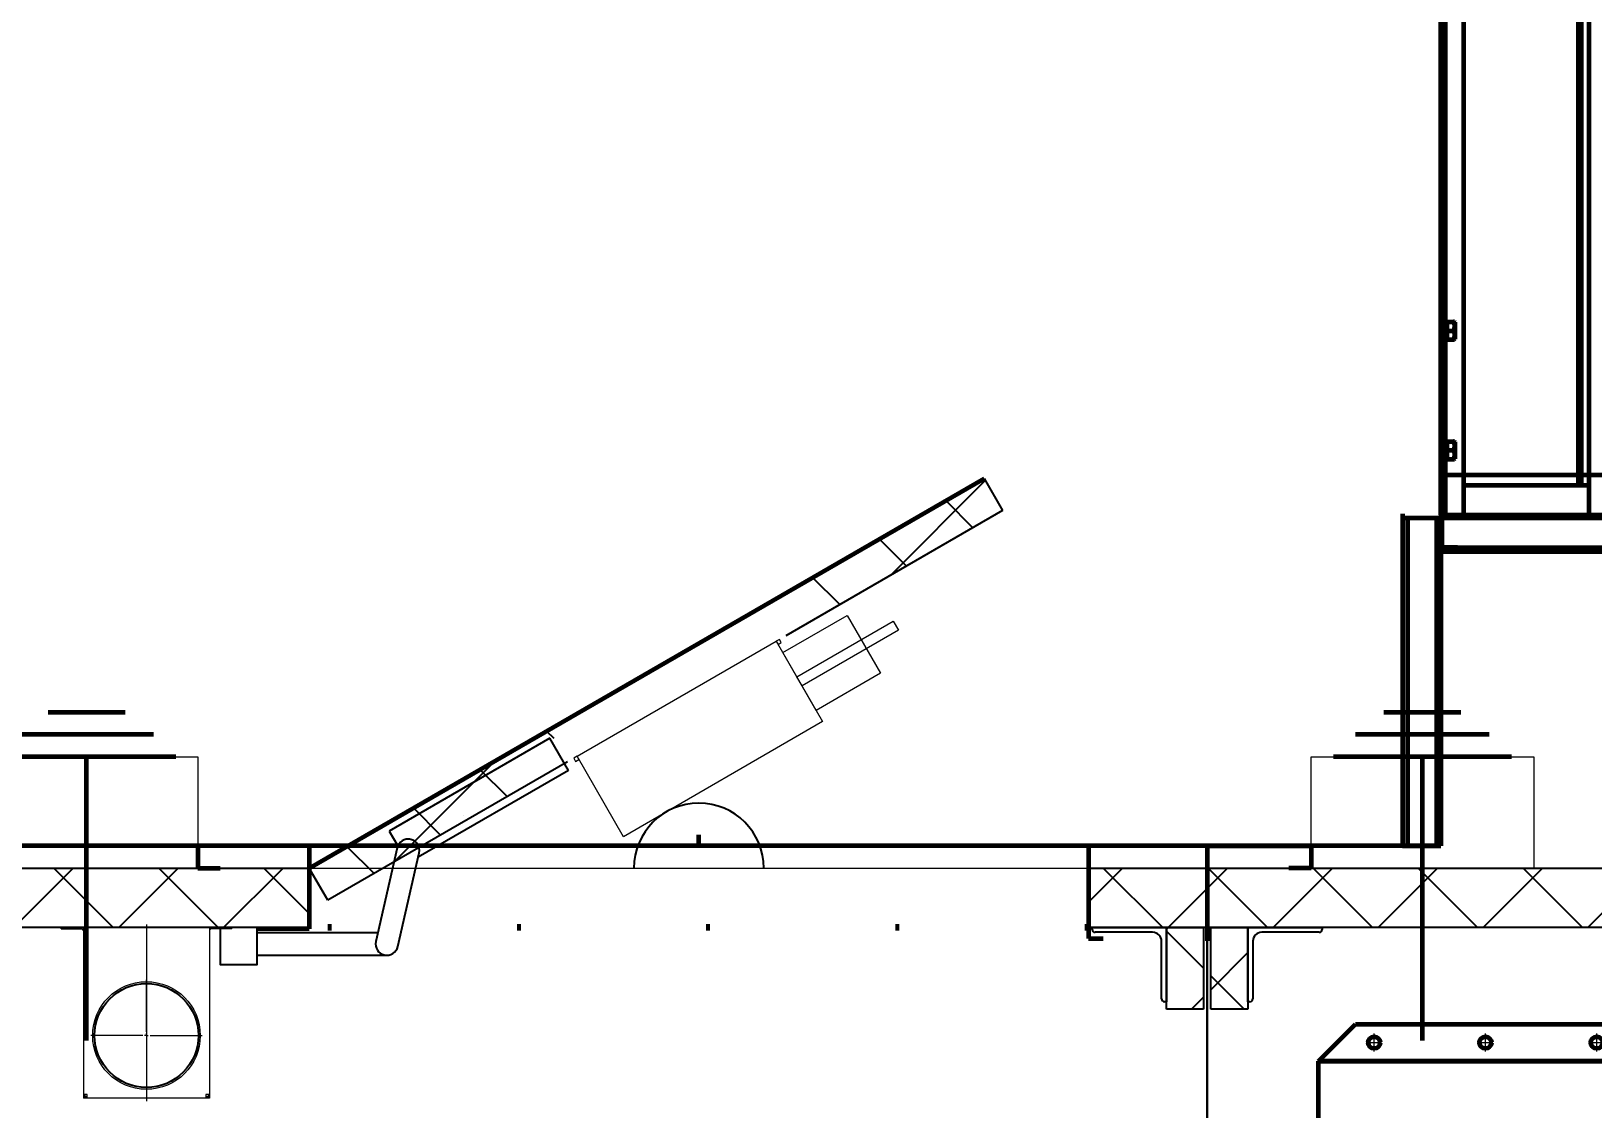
# Model space of a CAD drawing. Header units: millimetres. Extents: x 0 to 1680, y 0 to 594.
# Drawn here: x 137.73 to 179.81, y 522.69 to 551.72 of the extents above; entities that cross this region are included whole.
import ezdxf

# ---------------------------------------------------------------- set-up
doc = ezdxf.new("R2010")
doc.units = ezdxf.units.MM
for name, pattern in [('K5LT32789', [5, 0, -5]), ('K5LT32792', [0]), ('K5LT32797', [0]), ('K5LT32805', [20.32, 12.7, -2.54, 2.54, -2.54]), ('K5LT32806', [0]), ('K5LT_AUXILIARY', [0]), ('K5LT_AXLED', [13.35, 8.85, -1.5, 1.5, -1.5]), ('K5LT_BASIC', [0]), ('K5LT_REINFORCED', [0]), ('K5LT_THIN', [0]), ('K5LT_THIN_INCLUDED_TO_HATCHING', [0])]:
    doc.linetypes.add(name, pattern=pattern)
doc.layers.add('Системный слой', color=7, linetype='Continuous')
doc.styles.add('KDIMTEXTSTYLE', font='GOST_AU.SHX', dxfattribs={"width": 0.96, "oblique": 15, "height": 5})
doc.dimstyles.new('KDIMSTYLE (0.02)', dxfattribs={"dimtxt": 5, "dimasz": 1, "dimexe": 2, "dimexo": 0, "dimgap": 1, "dimtad": 1, "dimlfac": 50, "dimtxsty": 'KDIMTEXTSTYLE', "dimsah": 1, "dimcen": 0, "dimdle": 1, "dimadec": 0, "dimazin": 0, "dimtfac": 0.667, "dimtmove": 0, "dimatfit": 3, "dimfxl": 0, "dimtvp": 1, "dimtolj": 1, "dimtzin": 0, "dimarcsym": 0})
pattern_1 = [(45, (0, 0), (-1.4142136, 1.4142136), []), (135, (0, 0), (-1.4142136, -1.4142136), [])]

# ---------------------------------------------------------------- blocks, each defined once
blk = doc.blocks.new('U128')
at = {"layer": 'Системный слой'}
h = blk.add_hatch(dxfattribs=at)
h.set_pattern_fill('', angle=45, style=0, pattern_type=0)
h.set_pattern_definition(pattern_1)
h.paths.add_polyline_path([(145.218, 527.577), (145.218, 529.177), (101.618, 529.177), (101.618, 527.577)])
at = {"layer": 'Системный слой', "color": 150, "linetype": 'K5LT_BASIC', "lineweight": 25, "true_color": 0x0080ff}
for p, q in [((101.618, 529.177), (145.218, 529.177)), ((145.218, 529.177), (145.218, 527.577)), ((145.218, 527.577), (133.418, 527.577))]:
    blk.add_line(p, q, dxfattribs=at)
blk = doc.blocks.new('U130')
at = {"layer": 'Системный слой'}
h = blk.add_hatch(dxfattribs=at)
h.set_pattern_fill('', angle=45, style=0, pattern_type=0)
h.set_pattern_definition(pattern_1)
h.paths.add_polyline_path([(169.318, 525.377), (169.318, 527.577), (168.318, 527.577), (168.318, 525.377)])
at = {"layer": 'Системный слой', "color": 150, "linetype": 'K5LT_BASIC', "lineweight": 25, "true_color": 0x0080ff}
for p, q in [((168.318, 527.577), (169.318, 527.577)), ((168.318, 525.377), (168.318, 527.577)), ((169.318, 527.577), (169.318, 525.377)), ((169.318, 525.377), (168.318, 525.377))]:
    blk.add_line(p, q, dxfattribs=at)
blk = doc.blocks.new('U134')
at = {"layer": 'Системный слой', "color": 134, "linetype": 'K5LT_REINFORCED', "lineweight": 60, "true_color": 0x009696}
blk.add_line((145.218, 529.177), (163.404, 539.677), dxfattribs=at)
at = {"layer": 'Системный слой', "color": 7, "linetype": 'K5LT_THIN_INCLUDED_TO_HATCHING', "lineweight": 13}
blk.add_line((145.218, 529.177), (166.218, 529.177), dxfattribs=at)
at = {"layer": 'Системный слой', "color": 150, "linetype": 'K5LT_BASIC', "lineweight": 25, "true_color": 0x0080ff}
for p, q in [((145.218, 527.577), (145.218, 529.177)), ((166.218, 529.177), (166.218, 527.577))]:
    blk.add_line(p, q, dxfattribs=at)
at = {"layer": 'Системный слой', "color": 7, "linetype": 'K5LT32789', "lineweight": 100}
blk.add_line((166.218, 527.577), (145.218, 527.577), dxfattribs=at)
blk = doc.blocks.new('U135')
at = {"layer": 'Системный слой'}
h = blk.add_hatch(dxfattribs=at)
h.set_pattern_fill('', angle=45, style=0, pattern_type=0)
h.set_pattern_definition(pattern_1)
h.paths.add_polyline_path([(158.063, 535.439), (163.904, 538.811), (163.404, 539.677), (157.563, 536.305)])
h.paths.add_polyline_path([(151.674, 532.905), (145.218, 529.177), (145.718, 528.311), (152.174, 532.039)])
at = {"layer": 'Системный слой', "color": 150, "linetype": 'K5LT_BASIC', "lineweight": 25, "true_color": 0x0080ff}
for p, q in [((157.563, 536.305), (163.404, 539.677)), ((163.404, 539.677), (163.904, 538.811)), ((163.904, 538.811), (158.063, 535.439)), ((145.218, 529.177), (151.674, 532.905)), ((152.174, 532.039), (145.718, 528.311)), ((145.718, 528.311), (145.218, 529.177))]:
    blk.add_line(p, q, dxfattribs=at)
blk = doc.blocks.new('U137')
at = {"layer": 'Системный слой', "color": 232, "linetype": 'K5LT_AUXILIARY', "lineweight": 13, "true_color": 0xc52b79}
for p, q in [((157.89, 535.339), (157.804, 535.289)), ((157.94, 535.252), (157.89, 535.339)), ((157.804, 535.289), (157.854, 535.202)), ((157.854, 535.202), (157.94, 535.252))]:
    blk.add_line(p, q, dxfattribs=at)
blk = doc.blocks.new('U138')
at = {"layer": 'Системный слой', "color": 232, "linetype": 'K5LT_AUXILIARY', "lineweight": 13, "true_color": 0xc52b79}
for p, q in [((152.434, 532.189), (152.348, 532.139)), ((152.348, 532.139), (152.398, 532.052)), ((152.398, 532.052), (152.484, 532.102)), ((152.484, 532.102), (152.434, 532.189))]:
    blk.add_line(p, q, dxfattribs=at)
blk = doc.blocks.new('U140')
at = {"layer": 'Системный слой', "color": 7, "linetype": 'K5LT_THIN', "lineweight": 13}
for p, q in [((158.359, 534.328), (160.957, 535.828)), ((160.957, 535.828), (161.097, 535.585)), ((161.097, 535.585), (158.499, 534.085)), ((158.499, 534.085), (158.359, 534.328))]:
    blk.add_line(p, q, dxfattribs=at)
blk = doc.blocks.new('U141')
at = {"layer": 'Системный слой', "color": 7, "linetype": 'K5LT_THIN', "lineweight": 13}
for p, q in [((157.979, 534.986), (159.711, 535.986)), ((159.711, 535.986), (160.611, 534.427)), ((158.879, 533.427), (157.979, 534.986)), ((160.611, 534.427), (158.879, 533.427))]:
    blk.add_line(p, q, dxfattribs=at)
blk = doc.blocks.new('U142')
at = {"layer": 'Системный слой', "color": 7, "linetype": 'K5LT_THIN', "lineweight": 13}
for p, q in [((152.434, 532.189), (157.804, 535.289)), ((157.804, 535.289), (159.054, 533.124)), ((159.054, 533.124), (153.684, 530.024)), ((153.684, 530.024), (152.434, 532.189))]:
    blk.add_line(p, q, dxfattribs=at)
blk = doc.blocks.new('U139')
at = {"layer": 'Системный слой'}
for name in ['U141', 'U140', 'U142']:
    blk.add_blockref(name, (0, 0), dxfattribs=at)
blk = doc.blocks.new('U136')
at = {"layer": 'Системный слой'}
for name in ['U139', 'U137', 'U138']:
    blk.add_blockref(name, (0, 0), dxfattribs=at)
blk = doc.blocks.new('U143')
at = {"layer": 'Системный слой'}
h = blk.add_hatch(dxfattribs=at)
h.set_pattern_fill('', angle=45, style=0, pattern_type=0)
h.set_pattern_definition(pattern_1)
h.paths.add_polyline_path([(169.418, 527.577), (169.418, 529.177), (166.218, 529.177), (166.218, 527.577)])
at = {"layer": 'Системный слой', "color": 150, "linetype": 'K5LT_BASIC', "lineweight": 25, "true_color": 0x0080ff}
for p, q in [((166.218, 527.577), (166.218, 529.177)), ((166.218, 529.177), (169.418, 529.177)), ((169.418, 529.177), (169.418, 527.577)), ((168.318, 527.577), (166.218, 527.577)), ((169.318, 527.577), (168.318, 527.577)), ((169.418, 527.577), (169.318, 527.577))]:
    blk.add_line(p, q, dxfattribs=at)
blk = doc.blocks.new('U145')
at = {"layer": 'Системный слой', "color": 232, "linetype": 'K5LT_AUXILIARY', "lineweight": 13, "true_color": 0xc52b79}
for p, q in [((139.218, 532.177), (142.218, 532.177)), ((139.218, 529.177), (139.218, 532.177)), ((142.218, 532.177), (142.218, 529.177)), ((142.218, 529.177), (139.218, 529.177))]:
    blk.add_line(p, q, dxfattribs=at)
blk = doc.blocks.new('U146')
at = {"layer": 'Системный слой', "color": 232, "linetype": 'K5LT_AUXILIARY', "lineweight": 13, "true_color": 0xc52b79}
for p, q in [((136.218, 532.177), (139.218, 532.177)), ((136.218, 529.177), (136.218, 532.177)), ((139.218, 532.177), (139.218, 529.177)), ((139.218, 529.177), (136.218, 529.177))]:
    blk.add_line(p, q, dxfattribs=at)
blk = doc.blocks.new('U147')
at = {"layer": 'Системный слой', "color": 134, "linetype": 'K5LT_REINFORCED', "lineweight": 60, "true_color": 0x009696}
for p, q in [((138.178, 533.377), (140.258, 533.377)), ((141.018, 532.777), (137.418, 532.777)), ((141.618, 532.177), (136.818, 532.177)), ((139.218, 524.537), (139.218, 532.177))]:
    blk.add_line(p, q, dxfattribs=at)
blk = doc.blocks.new('U144')
at = {"layer": 'Системный слой'}
for name in ['U147', 'U146', 'U145']:
    blk.add_blockref(name, (0, 0), dxfattribs=at)
blk = doc.blocks.new('U156')
at = {"layer": 'Системный слой'}
h = blk.add_hatch(dxfattribs=at)
h.set_pattern_fill('', angle=45, style=0, pattern_type=0)
h.set_pattern_definition(pattern_1)
h.paths.add_polyline_path([(325.418, 527.577), (325.418, 529.177), (169.418, 529.177), (169.418, 527.577)])
at = {"layer": 'Системный слой', "color": 150, "linetype": 'K5LT_BASIC', "lineweight": 25, "true_color": 0x0080ff}
for p, q in [((169.418, 527.577), (169.418, 529.177)), ((169.418, 529.177), (325.418, 529.177)), ((169.518, 527.577), (169.418, 527.577)), ((170.518, 527.577), (169.518, 527.577)), ((324.318, 527.577), (170.518, 527.577))]:
    blk.add_line(p, q, dxfattribs=at)
blk = doc.blocks.new('U157')
at = {"layer": 'Системный слой'}
h = blk.add_hatch(dxfattribs=at)
h.set_pattern_fill('', angle=45, style=0, pattern_type=0)
h.set_pattern_definition(pattern_1)
h.paths.add_polyline_path([(170.518, 525.377), (170.518, 527.577), (169.518, 527.577), (169.518, 525.377)])
at = {"layer": 'Системный слой', "color": 150, "linetype": 'K5LT_BASIC', "lineweight": 25, "true_color": 0x0080ff}
for p, q in [((169.518, 527.577), (170.518, 527.577)), ((169.518, 525.377), (169.518, 527.577)), ((170.518, 527.577), (170.518, 525.377)), ((170.518, 525.377), (169.518, 525.377))]:
    blk.add_line(p, q, dxfattribs=at)
blk = doc.blocks.new('U190')
at = {"layer": 'Системный слой', "color": 150, "linetype": 'K5LT_BASIC', "lineweight": 25, "true_color": 0x0080ff}
for p, q in [((151.702, 532.675), (147.372, 530.175)), ((152.202, 531.809), (151.702, 532.675)), ((152.202, 531.809), (148.149, 529.469)), ((147.372, 530.175), (147.603, 529.774))]:
    blk.add_line(p, q, dxfattribs=at)
blk = doc.blocks.new('U189')
at = {"layer": 'Системный слой', "color": 150, "linetype": 'K5LT_BASIC', "lineweight": 25, "true_color": 0x0080ff}
for p, q in [((149.376, 530.597), (149.372, 530.597)), ((147.588, 529.726), (147.015, 527.197)), ((147.604, 527.063), (148.177, 529.593)), ((147.069, 527.434), (143.818, 527.434)), ((143.818, 526.834), (147.364, 526.834))]:
    blk.add_line(p, q, dxfattribs=at)
blk.add_lwpolyline([(142.818, 527.577), (142.818, 526.577), (143.818, 526.577), (143.818, 527.577)], close=True, dxfattribs=at)
for centre, start, end in [((147.881, 529.66), 77.2251, 167.2251), ((147.885, 529.659), 347.2251, 77.2251), ((147.307, 527.13), 167.2251, 257.2251), ((147.311, 527.13), 257.2251, 347.2251)]:
    blk.add_arc(centre, 0.3, start, end, dxfattribs=at)
at = {"layer": 'Системный слой'}
blk.add_blockref('U190', (0, 0), dxfattribs=at)
blk = doc.blocks.new('U300')
at = {"layer": 'Системный слой', "color": 5, "linetype": 'K5LT32792', "lineweight": 60, "true_color": 0x0000ff}
for p, q in [((172.418, 523.977), (187.418, 523.977)), ((172.418, 501.977), (172.418, 523.977)), ((187.418, 523.977), (187.418, 501.977)), ((187.418, 501.977), (172.418, 501.977))]:
    blk.add_line(p, q, dxfattribs=at)
blk = doc.blocks.new('U301')
at = {"layer": 'Системный слой', "color": 5, "linetype": 'K5LT32792', "lineweight": 60, "true_color": 0x0000ff}
for p, q in [((172.418, 523.977), (173.418, 524.977)), ((173.418, 524.977), (186.418, 524.977)), ((186.418, 524.977), (187.418, 523.977)), ((187.418, 523.977), (172.418, 523.977))]:
    blk.add_line(p, q, dxfattribs=at)
for centre in [(173.918, 524.477), (176.918, 524.477), (179.918, 524.477), (182.918, 524.477), (185.918, 524.477)]:
    blk.add_circle(centre, 0.16, dxfattribs=at)
blk = doc.blocks.new('U302')
at = {"layer": 'Системный слой', "color": 30, "linetype": 'K5LT_AXLED', "lineweight": 13, "true_color": 0xff8000}
for p, q in [((173.72, 524.477), (174.12, 524.477)), ((173.92, 524.237), (173.92, 524.717))]:
    blk.add_line(p, q, dxfattribs=at)
blk = doc.blocks.new('U303')
at = {"layer": 'Системный слой', "color": 30, "linetype": 'K5LT_AXLED', "lineweight": 13, "true_color": 0xff8000}
for p, q in [((176.718, 524.477), (177.118, 524.477)), ((176.918, 524.237), (176.918, 524.717))]:
    blk.add_line(p, q, dxfattribs=at)
blk = doc.blocks.new('U304')
at = {"layer": 'Системный слой', "color": 30, "linetype": 'K5LT_AXLED', "lineweight": 13, "true_color": 0xff8000}
for p, q in [((179.718, 524.477), (180.118, 524.477)), ((179.918, 524.237), (179.918, 524.717))]:
    blk.add_line(p, q, dxfattribs=at)
blk = doc.blocks.new('U305')
at = {"layer": 'Системный слой', "color": 30, "linetype": 'K5LT_AXLED', "lineweight": 13, "true_color": 0xff8000}
for p, q in [((182.718, 524.477), (183.118, 524.477)), ((182.918, 524.237), (182.918, 524.717))]:
    blk.add_line(p, q, dxfattribs=at)
blk = doc.blocks.new('U306')
at = {"layer": 'Системный слой', "color": 30, "linetype": 'K5LT_AXLED', "lineweight": 13, "true_color": 0xff8000}
for p, q in [((185.718, 524.477), (186.118, 524.477)), ((185.918, 524.237), (185.918, 524.717))]:
    blk.add_line(p, q, dxfattribs=at)
blk = doc.blocks.new('U299')
at = {"layer": 'Системный слой', "color": 5, "linetype": 'K5LT32792', "lineweight": 60, "true_color": 0x0000ff}
blk.add_line((172.418, 502.977), (187.418, 502.977), dxfattribs=at)
at = {"layer": 'Системный слой'}
for name in ['U301', 'U302', 'U303', 'U304', 'U305', 'U306', 'U300']:
    blk.add_blockref(name, (0, 0), dxfattribs=at)
blk = doc.blocks.new('U288')
at = {"layer": 'Системный слой'}
blk.add_blockref('U299', (0, 0), dxfattribs=at)
blk = doc.blocks.new('U287')
at = {"layer": 'Системный слой'}
blk.add_blockref('U288', (0, 0), dxfattribs=at)
blk = doc.blocks.new('U999')
at = {"layer": 'Системный слой', "color": 7, "linetype": 'K5LT32806', "lineweight": 18}
for p, q in [((140.831, 524.767), (140.831, 526.167)), ((140.731, 524.667), (139.331, 524.667)), ((140.831, 524.667), (140.781, 524.667)), ((140.831, 524.667), (140.831, 524.717)), ((140.831, 524.667), (140.881, 524.667)), ((140.831, 524.667), (140.831, 524.617)), ((140.831, 524.567), (140.831, 523.167)), ((140.931, 524.667), (142.331, 524.667))]:
    blk.add_line(p, q, dxfattribs=at)
blk = doc.blocks.new('U998')
at = {"layer": 'Системный слой', "color": 7, "linetype": 'K5LT32797', "lineweight": 15}
for p, q in [((138.531, 527.537), (138.531, 527.577)), ((138.531, 527.577), (139.091, 527.577)), ((138.531, 527.537), (139.091, 527.537)), ((139.131, 527.577), (139.211, 527.577)), ((139.131, 527.577), (139.131, 523.077)), ((142.451, 527.577), (139.211, 527.577)), ((142.451, 527.577), (142.531, 527.577)), ((142.531, 527.577), (142.531, 523.077)), ((143.131, 527.577), (142.571, 527.577)), ((143.131, 527.537), (142.571, 527.537)), ((143.131, 527.537), (143.131, 527.577)), ((139.211, 523.077), (139.131, 523.077)), ((139.131, 523.077), (139.131, 523.019)), ((139.171, 523.019), (139.131, 523.019)), ((139.131, 523.017), (139.131, 522.977)), ((139.231, 523.017), (139.131, 523.017)), ((139.231, 522.977), (139.131, 522.977)), ((139.171, 523.077), (139.171, 523.019)), ((139.231, 523.077), (139.211, 523.077)), ((139.231, 523.057), (139.231, 523.077)), ((139.231, 522.977), (139.231, 523.057)), ((142.431, 522.977), (139.231, 522.977)), ((142.431, 523.077), (142.431, 523.057)), ((142.451, 523.077), (142.431, 523.077)), ((142.431, 523.057), (142.431, 522.977)), ((142.531, 523.017), (142.431, 523.017)), ((142.531, 522.977), (142.431, 522.977)), ((142.531, 523.077), (142.451, 523.077)), ((142.491, 523.077), (142.491, 523.019)), ((142.491, 523.019), (142.531, 523.019)), ((142.531, 523.077), (142.531, 523.019)), ((142.531, 523.017), (142.531, 522.977))]:
    blk.add_line(p, q, dxfattribs=at)
at = {"layer": 'Системный слой', "color": 7, "linetype": 'K5LT32805', "lineweight": 0}
blk.add_line((140.831, 527.657), (140.831, 522.897), dxfattribs=at)
at = {"layer": 'Системный слой', "color": 7, "linetype": 'K5LT32797', "lineweight": 15}
blk.add_circle((140.831, 524.667), 1.45, dxfattribs=at)
for centre, radius, start, end in [((139.091, 527.497), 0.08, 60, 90), ((139.091, 527.497), 0.04, 0, 90), ((142.571, 527.497), 0.08, 90, 120), ((142.571, 527.497), 0.04, 90, 180)]:
    blk.add_arc(centre, radius, start, end, dxfattribs=at)
at = {"layer": 'Системный слой'}
blk.add_blockref('U999', (0, 0), dxfattribs=at)
blk = doc.blocks.new('U997')
at = {"layer": 'Системный слой', "color": 150, "linetype": 'K5LT_BASIC', "lineweight": 25, "true_color": 0x0080ff}
blk.add_circle((140.831, 524.667), 1.4, dxfattribs=at)
at = {"layer": 'Системный слой'}
blk.add_blockref('U998', (0, 0), dxfattribs=at)
blk = doc.blocks.new('U1022')
at = {"layer": 'Системный слой', "color": 232, "linetype": 'K5LT_AUXILIARY', "lineweight": 13, "true_color": 0xc52b79}
for p, q in [((175.218, 532.177), (178.218, 532.177)), ((175.218, 529.177), (175.218, 532.177)), ((178.218, 532.177), (178.218, 529.177)), ((178.218, 529.177), (175.218, 529.177))]:
    blk.add_line(p, q, dxfattribs=at)
blk = doc.blocks.new('U1023')
at = {"layer": 'Системный слой', "color": 232, "linetype": 'K5LT_AUXILIARY', "lineweight": 13, "true_color": 0xc52b79}
for p, q in [((172.218, 532.177), (175.218, 532.177)), ((172.218, 529.177), (172.218, 532.177)), ((175.218, 532.177), (175.218, 529.177)), ((175.218, 529.177), (172.218, 529.177))]:
    blk.add_line(p, q, dxfattribs=at)
blk = doc.blocks.new('U1024')
at = {"layer": 'Системный слой', "color": 134, "linetype": 'K5LT_REINFORCED', "lineweight": 60, "true_color": 0x009696}
for p, q in [((174.178, 533.377), (176.258, 533.377)), ((177.018, 532.777), (173.418, 532.777)), ((177.618, 532.177), (172.818, 532.177)), ((175.218, 524.537), (175.218, 532.177))]:
    blk.add_line(p, q, dxfattribs=at)
blk = doc.blocks.new('U1021')
at = {"layer": 'Системный слой'}
for name in ['U1024', 'U1023', 'U1022']:
    blk.add_blockref(name, (0, 0), dxfattribs=at)
blk = doc.blocks.new('U1131')
at = {"layer": 'Системный слой', "color": 150, "linetype": 'K5LT_BASIC', "lineweight": 25, "true_color": 0x0080ff}
for p, q in [((166.318, 527.527), (166.318, 527.577)), ((166.318, 527.577), (168.318, 527.577)), ((167.948, 527.447), (166.398, 527.447)), ((168.318, 527.577), (168.318, 525.577)), ((168.188, 525.657), (168.188, 527.207)), ((168.318, 525.577), (168.268, 525.577))]:
    blk.add_line(p, q, dxfattribs=at)
for centre, radius, start, end in [((166.398, 527.527), 0.08, 180, 270), ((167.948, 527.207), 0.24, 0, 90), ((168.268, 525.657), 0.08, 180, 270)]:
    blk.add_arc(centre, radius, start, end, dxfattribs=at)
blk = doc.blocks.new('U1134')
at = {"layer": 'Системный слой', "color": 134, "linetype": 'K5LT_REINFORCED', "lineweight": 60, "true_color": 0x009696}
for p, q in [((169.418, 529.777), (166.218, 529.777)), ((166.218, 529.777), (166.218, 527.277)), ((169.418, 529.777), (169.418, 527.217)), ((166.218, 527.277), (166.618, 527.277))]:
    blk.add_line(p, q, dxfattribs=at)
blk = doc.blocks.new('U1133')
at = {"layer": 'Системный слой', "color": 232, "linetype": 'K5LT_AUXILIARY', "lineweight": 13, "true_color": 0xc52b79}
blk.add_line((166.218, 529.177), (169.418, 529.177), dxfattribs=at)
at = {"layer": 'Системный слой'}
blk.add_blockref('U1134', (0, 0), dxfattribs=at)
blk = doc.blocks.new('U1132')
at = {"layer": 'Системный слой'}
blk.add_blockref('U1133', (0, 0), dxfattribs=at)
blk = doc.blocks.new('U1138')
at = {"layer": 'Системный слой', "color": 134, "linetype": 'K5LT_REINFORCED', "lineweight": 60, "true_color": 0x009696}
for p, q in [((145.218, 529.777), (142.218, 529.777)), ((142.218, 529.777), (142.218, 529.177)), ((145.218, 529.777), (145.218, 527.537)), ((142.218, 529.177), (142.818, 529.177)), ((145.218, 527.537), (143.818, 527.537))]:
    blk.add_line(p, q, dxfattribs=at)
blk = doc.blocks.new('U1122')
at = {"layer": 'Системный слой'}
for name in ['U1138', 'U1132', 'U1131']:
    blk.add_blockref(name, (0, 0), dxfattribs=at)
blk = doc.blocks.new('U1252')
at = {"layer": 'Системный слой', "color": 5, "linetype": 'K5LT32792', "lineweight": 60, "true_color": 0x0000ff}
for p, q in [((175.732, 559.749), (175.718, 559.749)), ((206.462, 559.777), (175.732, 559.777)), ((175.732, 559.737), (175.732, 559.777)), ((175.732, 559.657), (175.732, 559.737)), ((206.462, 559.737), (175.732, 559.737)), ((176.354, 559.737), (176.354, 559.657)), ((177.203, 559.737), (177.203, 559.657)), ((193.454, 559.657), (193.454, 559.737)), ((194.076, 559.737), (194.076, 559.657)), ((194.925, 559.737), (194.925, 559.657)), ((202.293, 559.657), (202.293, 559.737)), ((206.455, 559.737), (206.455, 559.657)), ((206.462, 559.777), (206.469, 559.777)), ((206.462, 559.737), (206.462, 559.777)), ((206.462, 559.737), (207.304, 559.737)), ((206.469, 559.777), (206.469, 559.737)), ((211.238, 559.777), (206.638, 559.777)), ((206.638, 559.777), (206.638, 559.737)), ((207.304, 559.737), (207.304, 559.657)), ((211.238, 557.257), (211.238, 559.777)), ((175.718, 559.377), (175.718, 559.089)), ((175.732, 559.377), (175.718, 559.377)), ((175.732, 559.577), (175.732, 559.657)), ((175.752, 559.657), (175.732, 559.657)), ((175.792, 559.657), (175.732, 559.657)), ((175.732, 559.577), (175.732, 558.937)), ((175.752, 559.657), (207.995, 559.657)), ((175.752, 559.657), (175.752, 559.597)), ((175.752, 559.597), (175.752, 558.917)), ((175.752, 559.577), (175.752, 558.937)), ((175.792, 559.657), (176.172, 559.657)), ((176.354, 559.657), (176.172, 559.657)), ((176.227, 559.657), (193.51, 559.657)), ((177.203, 559.657), (176.354, 559.657)), ((192.565, 559.717), (177.218, 559.717)), ((177.228, 559.698), (177.253, 559.657)), ((192.619, 559.657), (193.454, 559.657)), ((193.57, 559.657), (193.454, 559.657)), ((193.57, 559.657), (193.95, 559.657)), ((194.076, 559.657), (193.95, 559.657)), ((194.014, 559.657), (205.955, 559.657)), ((194.925, 559.657), (194.076, 559.657)), ((201.403, 559.717), (194.94, 559.717)), ((194.949, 559.698), (194.975, 559.657)), ((201.458, 559.657), (202.293, 559.657)), ((206.015, 559.657), (202.293, 559.657)), ((206.015, 559.657), (206.395, 559.657)), ((206.455, 559.657), (206.395, 559.657)), ((207.304, 559.657), (206.455, 559.657)), ((210.938, 559.717), (207.319, 559.717)), ((207.328, 559.698), (207.353, 559.657)), ((207.679, 559.657), (207.995, 559.657)), ((208.449, 559.657), (207.995, 559.657)), ((208.045, 558.917), (208.045, 559.597)), ((208.045, 559.597), (208.045, 558.917)), ((208.068, 559.657), (208.05, 559.657)), ((208.068, 559.657), (208.449, 559.657)), ((208.509, 559.597), (208.509, 558.917)), ((208.509, 558.917), (208.509, 559.597)), ((210.938, 558.937), (210.938, 559.717)), ((175.732, 559.137), (175.718, 559.137)), ((175.718, 559.089), (175.718, 559.009)), ((175.718, 559.009), (175.718, 538.853)), ((175.718, 559.009), (175.732, 559.009)), ((175.732, 558.857), (175.732, 558.937)), ((175.752, 558.917), (175.752, 558.857)), ((175.718, 558.777), (175.838, 558.777)), ((175.718, 538.697), (175.718, 558.777)), ((175.752, 558.857), (175.732, 558.857)), ((175.745, 558.857), (175.752, 558.857)), ((175.752, 558.857), (207.995, 558.857)), ((175.838, 538.697), (175.838, 558.777)), ((189.701, 558.777), (175.838, 558.777)), ((176.339, 557.977), (176.339, 558.777)), ((179.717, 538.697), (179.717, 558.777)), ((180.517, 538.697), (180.517, 558.777)), ((184.709, 538.697), (184.709, 558.777)), ((185.509, 538.697), (185.509, 558.777)), ((189.701, 558.777), (189.414, 558.777)), ((189.701, 558.777), (189.701, 557.977)), ((189.701, 538.697), (189.701, 558.777)), ((190.501, 558.777), (189.701, 558.777)), ((190.501, 538.697), (190.501, 558.777)), ((194.406, 558.777), (190.501, 558.777)), ((194.694, 538.697), (194.694, 558.777)), ((195.494, 558.777), (194.694, 558.777)), ((194.694, 558.777), (194.694, 557.977)), ((195.494, 538.697), (195.494, 558.777)), ((199.398, 558.777), (195.494, 558.777)), ((199.686, 538.697), (199.686, 558.777)), ((200.486, 558.777), (199.686, 558.777)), ((199.686, 558.777), (199.686, 557.977)), ((200.486, 538.697), (200.486, 558.777)), ((209.67, 558.777), (200.486, 558.777)), ((204.678, 538.697), (204.678, 558.777)), ((205.478, 558.777), (204.678, 558.777)), ((204.678, 558.777), (204.678, 557.977)), ((205.478, 538.697), (205.478, 558.777)), ((207.995, 558.857), (207.679, 558.857)), ((208.449, 558.857), (207.995, 558.857)), ((208.068, 558.857), (208.05, 558.857)), ((208.449, 558.857), (208.068, 558.857)), ((209.018, 558.777), (209.67, 558.777)), ((210.712, 558.777), (209.018, 558.777)), ((209.67, 558.777), (209.67, 557.977)), ((209.67, 538.697), (209.67, 558.777)), ((210.47, 558.777), (209.67, 558.777)), ((209.67, 558.777), (209.67, 557.977)), ((210.47, 538.697), (210.47, 558.777)), ((176.339, 539.497), (176.339, 557.977)), ((179.717, 557.977), (176.339, 557.977)), ((179.429, 539.497), (179.429, 557.977)), ((179.509, 539.497), (179.509, 557.977)), ((184.709, 557.977), (180.517, 557.977)), ((184.421, 539.497), (184.421, 557.977)), ((184.501, 539.497), (184.501, 557.977)), ((189.701, 557.977), (185.509, 557.977)), ((189.414, 539.497), (189.414, 557.977)), ((189.494, 539.497), (189.494, 557.977)), ((194.694, 557.977), (190.501, 557.977)), ((194.406, 539.497), (194.406, 557.977)), ((194.486, 539.497), (194.486, 557.977)), ((199.686, 557.977), (195.494, 557.977)), ((199.398, 539.497), (199.398, 557.977)), ((199.478, 539.497), (199.478, 557.977)), ((204.678, 557.977), (200.486, 557.977)), ((204.39, 539.497), (204.39, 557.977)), ((204.47, 539.497), (204.47, 557.977)), ((209.67, 557.977), (205.478, 557.977)), ((209.382, 539.497), (209.382, 557.977)), ((209.462, 539.497), (209.462, 557.977)), ((175.838, 557.313), (175.888, 557.313)), ((175.888, 556.753), (175.888, 557.313)), ((175.888, 557.273), (176.06, 557.273)), ((176.081, 557.273), (176.06, 557.273)), ((176.081, 557.273), (176.088, 557.261)), ((176.088, 557.261), (176.088, 557.033)), ((211.158, 557.177), (211.238, 557.257)), ((175.888, 557.033), (176.06, 557.033)), ((175.888, 556.793), (176.06, 556.793)), ((176.06, 556.793), (176.081, 556.793)), ((176.081, 556.793), (176.088, 556.805)), ((176.088, 557.033), (176.088, 556.805)), ((210.47, 557.177), (211.158, 557.177)), ((175.838, 556.753), (175.888, 556.753)), ((175.838, 553.687), (175.888, 553.687)), ((175.888, 553.127), (175.888, 553.687)), ((175.888, 553.647), (176.06, 553.647)), ((176.081, 553.647), (176.06, 553.647)), ((176.081, 553.647), (176.088, 553.635)), ((176.088, 553.635), (176.088, 553.407)), ((175.838, 553.127), (175.888, 553.127)), ((175.888, 553.407), (176.06, 553.407)), ((175.888, 553.167), (176.06, 553.167)), ((176.06, 553.167), (176.081, 553.167)), ((176.081, 553.167), (176.088, 553.179)), ((176.088, 553.407), (176.088, 553.179)), ((175.838, 543.936), (175.888, 543.936)), ((175.888, 543.376), (175.888, 543.936)), ((175.888, 543.896), (176.06, 543.896)), ((176.081, 543.896), (176.06, 543.896)), ((176.081, 543.896), (176.088, 543.884)), ((176.088, 543.884), (176.088, 543.656)), ((175.838, 543.376), (175.888, 543.376)), ((175.888, 543.656), (176.06, 543.656)), ((175.888, 543.416), (176.06, 543.416)), ((176.06, 543.416), (176.081, 543.416)), ((176.081, 543.416), (176.088, 543.428)), ((176.088, 543.656), (176.088, 543.428)), ((175.838, 540.713), (175.888, 540.713)), ((175.888, 540.153), (175.888, 540.713)), ((175.888, 540.673), (176.06, 540.673)), ((175.888, 540.433), (176.06, 540.433)), ((176.081, 540.673), (176.06, 540.673)), ((176.081, 540.673), (176.088, 540.661)), ((176.088, 540.661), (176.088, 540.433)), ((176.088, 540.433), (176.088, 540.205)), ((175.838, 540.153), (175.888, 540.153)), ((175.888, 540.193), (176.06, 540.193)), ((176.06, 540.193), (176.081, 540.193)), ((176.081, 540.193), (176.088, 540.205)), ((210.47, 540.297), (211.158, 540.297)), ((211.158, 540.297), (211.238, 540.217)), ((211.238, 540.217), (211.238, 537.697)), ((176.339, 539.497), (179.717, 539.497)), ((176.339, 538.697), (176.339, 539.497)), ((180.517, 539.497), (184.709, 539.497)), ((185.509, 539.497), (189.701, 539.497)), ((189.701, 539.497), (189.701, 538.697)), ((190.501, 539.497), (194.694, 539.497)), ((194.694, 539.497), (194.694, 538.697)), ((195.494, 539.497), (199.686, 539.497)), ((199.686, 539.497), (199.686, 538.697)), ((200.486, 539.497), (204.678, 539.497)), ((204.678, 539.497), (204.678, 538.697)), ((205.478, 539.497), (209.67, 539.497)), ((209.67, 539.497), (209.67, 538.697)), ((209.67, 539.497), (209.67, 538.697)), ((175.718, 538.857), (175.718, 538.617)), ((175.718, 538.697), (175.838, 538.697)), ((175.838, 538.697), (189.701, 538.697)), ((176.339, 538.697), (189.701, 538.697)), ((190.501, 538.697), (189.701, 538.697)), ((190.501, 538.697), (194.694, 538.697)), ((190.501, 538.697), (194.694, 538.697)), ((195.494, 538.697), (194.694, 538.697)), ((195.494, 538.697), (199.398, 538.697)), ((195.494, 538.697), (199.686, 538.697)), ((200.486, 538.697), (199.686, 538.697)), ((200.486, 538.697), (209.67, 538.697)), ((200.486, 538.697), (209.67, 538.697)), ((205.478, 538.697), (204.678, 538.697)), ((209.018, 538.697), (209.67, 538.697)), ((209.018, 538.697), (210.712, 538.697)), ((210.47, 538.697), (209.67, 538.697)), ((175.722, 538.617), (175.742, 538.617)), ((175.722, 538.537), (175.722, 538.617)), ((175.722, 538.537), (175.722, 537.897)), ((175.722, 537.897), (175.722, 538.537)), ((175.742, 538.617), (207.985, 538.617)), ((175.742, 538.617), (175.742, 538.557)), ((175.742, 538.557), (175.742, 537.877)), ((175.742, 537.897), (175.742, 538.537)), ((176.227, 538.617), (193.51, 538.617)), ((176.227, 538.617), (177.245, 538.617)), ((192.563, 538.617), (192.506, 538.617)), ((192.563, 538.617), (193.57, 538.617)), ((193.57, 538.617), (193.95, 538.617)), ((193.95, 538.617), (194.967, 538.617)), ((194.014, 538.617), (205.955, 538.617)), ((201.402, 538.617), (201.345, 538.617)), ((201.402, 538.617), (206.015, 538.617)), ((206.015, 538.617), (206.395, 538.617)), ((206.395, 538.617), (207.346, 538.617)), ((207.669, 538.617), (207.985, 538.617)), ((208.439, 538.617), (207.985, 538.617)), ((208.035, 538.557), (208.035, 537.877)), ((208.035, 537.877), (208.035, 538.557)), ((208.058, 538.617), (208.04, 538.617)), ((208.058, 538.617), (208.439, 538.617)), ((208.499, 538.557), (208.499, 537.877)), ((208.499, 537.877), (208.499, 538.557)), ((210.938, 537.757), (210.938, 538.537)), ((175.722, 537.817), (175.722, 537.897)), ((175.742, 537.877), (175.742, 537.817)), ((175.722, 537.817), (175.742, 537.817)), ((175.722, 537.817), (175.722, 537.737)), ((175.722, 537.757), (175.732, 537.757)), ((206.452, 537.737), (175.722, 537.737)), ((175.722, 537.737), (175.722, 537.697)), ((206.452, 537.697), (175.722, 537.697)), ((175.732, 537.737), (175.732, 537.817)), ((175.732, 537.817), (175.742, 537.817)), ((175.742, 537.817), (207.985, 537.817)), ((176.162, 537.817), (175.782, 537.817)), ((176.354, 537.817), (176.354, 537.737)), ((177.203, 537.737), (177.203, 537.817)), ((177.218, 537.757), (192.565, 537.757)), ((177.253, 537.817), (177.228, 537.776)), ((193.454, 537.737), (193.454, 537.817)), ((194.076, 537.817), (194.076, 537.737)), ((194.925, 537.737), (194.925, 537.817)), ((194.94, 537.757), (201.403, 537.757)), ((194.975, 537.817), (194.949, 537.776)), ((202.293, 537.737), (202.293, 537.817)), ((206.452, 537.697), (206.452, 537.737)), ((206.455, 537.737), (206.452, 537.737)), ((206.452, 537.697), (206.459, 537.697)), ((206.455, 537.817), (206.455, 537.737)), ((207.304, 537.737), (206.455, 537.737)), ((206.459, 537.737), (206.459, 537.697)), ((206.638, 537.697), (206.638, 537.737)), ((211.238, 537.697), (206.638, 537.697)), ((207.304, 537.737), (207.304, 537.817)), ((207.319, 537.757), (210.938, 537.757)), ((207.353, 537.817), (207.328, 537.776)), ((207.985, 537.817), (207.669, 537.817)), ((208.439, 537.817), (207.985, 537.817)), ((208.058, 537.817), (208.04, 537.817)), ((208.439, 537.817), (208.058, 537.817))]:
    blk.add_line(p, q, dxfattribs=at)
for centre, major_axis, ratio, start_param, end_param in [((192.619, 559.577), (0, 0.16), 0.707107, 0, 1.047198), ((201.458, 559.577), (0, 0.16), 0.707107, 0, 1.047198), ((207.995, 559.597), (0, -0.06), 0.831789, 1.570796, 3.141593), ((207.995, 559.597), (0, -0.06), 0.831789, 1.570796, 3.141593), ((208.449, 559.597), (-0.0602, 0), 0.996138, 3.141593, 4.712389), ((208.449, 559.597), (-0.0602, 0), 0.996138, 3.141593, 4.712389), ((207.995, 558.917), (0, -0.06), 0.831789, 0, 1.570796), ((207.995, 558.917), (0, -0.06), 0.831789, 0, 1.570796), ((208.449, 558.917), (-0.0602, 0), 0.996138, 1.570796, 3.141593), ((208.449, 558.917), (-0.0602, 0), 0.996138, 1.570796, 3.141593), ((210.712, 558.937), (-0.226, 0), 0.707107, 1.570796, 3.141593), ((210.712, 538.537), (0.226, 0), 0.707107, 0, 1.570796), ((207.985, 538.557), (0, -0.06), 0.831789, 1.570796, 3.141593), ((207.985, 538.557), (0, -0.06), 0.831789, 1.570796, 3.141593), ((208.439, 538.557), (-0.0602, 0), 0.996138, 3.141593, 4.712389), ((208.439, 538.557), (-0.0602, 0), 0.996138, 3.141593, 4.712389), ((207.985, 537.877), (0, -0.06), 0.831789, 0, 1.570796), ((207.985, 537.877), (0, -0.06), 0.831789, 0, 1.570796), ((208.439, 537.877), (-0.0602, 0), 0.996138, 1.570796, 3.141593), ((208.439, 537.877), (-0.0602, 0), 0.996138, 1.570796, 3.141593), ((192.619, 537.897), (0, 0.16), 0.707107, 2.094395, 3.141593), ((201.458, 537.897), (0, 0.16), 0.707107, 2.094395, 3.141593)]:
    blk.add_ellipse(centre, major_axis=major_axis, ratio=ratio, start_param=start_param, end_param=end_param, dxfattribs=at)
for points in [[(177.203, 559.737), (177.204, 559.737), (177.206, 559.737), (177.208, 559.735), (177.21, 559.732), (177.213, 559.727), (177.216, 559.722), (177.219, 559.715), (177.223, 559.707), (177.226, 559.701), (177.228, 559.698)], [(194.925, 559.737), (194.926, 559.737), (194.927, 559.737), (194.93, 559.735), (194.932, 559.732), (194.935, 559.727), (194.938, 559.722), (194.941, 559.715), (194.945, 559.707), (194.948, 559.701), (194.949, 559.698)], [(207.304, 559.737), (207.305, 559.737), (207.306, 559.737), (207.308, 559.735), (207.311, 559.732), (207.314, 559.727), (207.317, 559.722), (207.32, 559.715), (207.324, 559.707), (207.327, 559.701), (207.328, 559.698)], [(177.228, 537.776), (177.226, 537.773), (177.223, 537.767), (177.219, 537.76), (177.216, 537.753), (177.213, 537.747), (177.21, 537.743), (177.208, 537.74), (177.206, 537.738), (177.204, 537.737), (177.203, 537.737)], [(194.949, 537.776), (194.948, 537.773), (194.945, 537.767), (194.941, 537.76), (194.938, 537.753), (194.935, 537.747), (194.932, 537.743), (194.93, 537.74), (194.927, 537.738), (194.926, 537.737), (194.925, 537.737)], [(207.328, 537.776), (207.327, 537.773), (207.324, 537.767), (207.32, 537.76), (207.317, 537.753), (207.314, 537.747), (207.311, 537.743), (207.308, 537.74), (207.306, 537.738), (207.305, 537.737), (207.304, 537.737)]]:
    blk.add_open_spline(points, degree=3, dxfattribs=at)
for points in [[(176.06, 557.273), (176.062, 557.265), (176.066, 557.253), (176.071, 557.236), (176.073, 557.224), (176.076, 557.209), (176.078, 557.198), (176.08, 557.184), (176.081, 557.172), (176.081, 557.157), (176.081, 557.143), (176.08, 557.13), (176.079, 557.117), (176.077, 557.102), (176.073, 557.082), (176.067, 557.058), (176.062, 557.041), (176.06, 557.033)], [(176.06, 557.033), (176.062, 557.025), (176.066, 557.013), (176.071, 556.996), (176.073, 556.984), (176.076, 556.969), (176.078, 556.958), (176.08, 556.944), (176.081, 556.932), (176.081, 556.917), (176.081, 556.903), (176.08, 556.89), (176.079, 556.877), (176.077, 556.862), (176.073, 556.842), (176.067, 556.818), (176.062, 556.801), (176.06, 556.793)], [(176.06, 553.647), (176.062, 553.639), (176.066, 553.627), (176.071, 553.609), (176.073, 553.597), (176.076, 553.583), (176.078, 553.572), (176.08, 553.558), (176.081, 553.546), (176.081, 553.531), (176.081, 553.517), (176.08, 553.504), (176.079, 553.491), (176.077, 553.476), (176.073, 553.456), (176.067, 553.432), (176.062, 553.414), (176.06, 553.407)], [(176.06, 553.407), (176.062, 553.399), (176.066, 553.387), (176.071, 553.369), (176.073, 553.357), (176.076, 553.343), (176.078, 553.332), (176.08, 553.318), (176.081, 553.306), (176.081, 553.291), (176.081, 553.277), (176.08, 553.264), (176.079, 553.251), (176.077, 553.236), (176.073, 553.216), (176.067, 553.192), (176.062, 553.174), (176.06, 553.167)], [(176.06, 543.896), (176.062, 543.888), (176.066, 543.876), (176.071, 543.858), (176.073, 543.846), (176.076, 543.832), (176.078, 543.821), (176.08, 543.807), (176.081, 543.795), (176.081, 543.78), (176.081, 543.766), (176.08, 543.753), (176.079, 543.74), (176.077, 543.725), (176.073, 543.705), (176.067, 543.681), (176.062, 543.664), (176.06, 543.656)], [(176.06, 543.656), (176.062, 543.648), (176.066, 543.636), (176.071, 543.618), (176.073, 543.606), (176.076, 543.592), (176.078, 543.581), (176.08, 543.567), (176.081, 543.555), (176.081, 543.54), (176.081, 543.526), (176.08, 543.513), (176.079, 543.5), (176.077, 543.485), (176.073, 543.465), (176.067, 543.441), (176.062, 543.424), (176.06, 543.416)], [(176.06, 540.673), (176.062, 540.665), (176.066, 540.653), (176.071, 540.636), (176.073, 540.624), (176.076, 540.609), (176.078, 540.598), (176.08, 540.584), (176.081, 540.572), (176.081, 540.557), (176.081, 540.543), (176.08, 540.53), (176.079, 540.517), (176.077, 540.502), (176.073, 540.482), (176.067, 540.458), (176.062, 540.441), (176.06, 540.433)], [(176.06, 540.433), (176.062, 540.425), (176.066, 540.413), (176.071, 540.396), (176.073, 540.384), (176.076, 540.369), (176.078, 540.358), (176.08, 540.344), (176.081, 540.332), (176.081, 540.317), (176.081, 540.303), (176.08, 540.29), (176.079, 540.277), (176.077, 540.262), (176.073, 540.242), (176.067, 540.218), (176.062, 540.201), (176.06, 540.193)]]:
    blk.add_open_spline(points, degree=3, knots=[0, 0, 0, 0, 0.104989, 0.154016, 0.220776, 0.256289, 0.331236, 0.361573, 0.423373, 0.484181, 0.54145, 0.595653, 0.648964, 0.701612, 0.77899, 0.903328, 1, 1, 1, 1], dxfattribs=at)
blk = doc.blocks.new('U1251')
at = {"layer": 'Системный слой', "color": 5, "linetype": 'K5LT32792', "lineweight": 60, "true_color": 0x0000ff}
for p, q in [((175.718, 558.857), (175.718, 529.777)), ((175.732, 539.777), (211.238, 539.777)), ((174.678, 538.725), (174.678, 535.481)), ((174.678, 538.617), (175.722, 538.617)), ((174.678, 538.617), (174.678, 529.777)), ((174.815, 538.617), (174.815, 529.777)), ((175.597, 538.617), (175.597, 529.777)), ((155.718, 529.777), (155.718, 530.077)), ((175.718, 529.777), (136.878, 529.777)), ((174.678, 529.777), (175.718, 529.777))]:
    blk.add_line(p, q, dxfattribs=at)
at = {"layer": 'Системный слой'}
blk.add_blockref('U1252', (0, 0), dxfattribs=at)
blk = doc.blocks.new('U1470')
at = {"layer": 'Системный слой', "color": 134, "linetype": 'K5LT_REINFORCED', "lineweight": 60, "true_color": 0x009696}
for p, q in [((169.418, 529.777), (172.218, 529.777)), ((169.418, 529.777), (169.418, 527.217)), ((172.218, 529.777), (172.218, 529.177)), ((172.218, 529.177), (171.618, 529.177))]:
    blk.add_line(p, q, dxfattribs=at)
blk = doc.blocks.new('U1469')
at = {"layer": 'Системный слой', "color": 232, "linetype": 'K5LT_AUXILIARY', "lineweight": 13, "true_color": 0xc52b79}
blk.add_line((171.618, 529.177), (169.418, 529.177), dxfattribs=at)
at = {"layer": 'Системный слой'}
blk.add_blockref('U1470', (0, 0), dxfattribs=at)
blk = doc.blocks.new('U1468')
at = {"layer": 'Системный слой'}
blk.add_blockref('U1469', (0, 0), dxfattribs=at)
blk = doc.blocks.new('U1477')
at = {"layer": 'Системный слой', "color": 150, "linetype": 'K5LT_BASIC', "lineweight": 25, "true_color": 0x0080ff}
for p, q in [((170.518, 527.577), (172.518, 527.577)), ((170.518, 525.577), (170.518, 527.577)), ((172.438, 527.447), (170.888, 527.447)), ((172.518, 527.577), (172.518, 527.527)), ((170.648, 527.207), (170.648, 525.657)), ((170.568, 525.577), (170.518, 525.577))]:
    blk.add_line(p, q, dxfattribs=at)
for centre, radius, start, end in [((170.888, 527.207), 0.24, 90, 180), ((172.438, 527.527), 0.08, 270, 0), ((170.568, 525.657), 0.08, 270, 0)]:
    blk.add_arc(centre, radius, start, end, dxfattribs=at)
blk = doc.blocks.new('KDIMARROW_03')
at = {"layer": 'Системный слой', "color": 0, "linetype": 'K5LT_THIN', "lineweight": 13}
for p, q in [((-0.707, -0.707), (0.707, 0.707)), ((0, 0), (-1, 0)), ((0, 0), (1, 0))]:
    blk.add_line(p, q, dxfattribs=at)

msp = doc.modelspace()

# ---------------------------------------------------------------- linework, layer by layer
at = {"layer": 'Системный слой', "color": 150, "linetype": 'K5LT_BASIC', "lineweight": 25, "true_color": 0x0080ff}
msp.add_line((169.41796, 479.77733), (169.41796, 529.17733), dxfattribs=at)
msp.add_arc((155.71796, 529.17733), 1.75, 0, 180, dxfattribs=at)

# ---------------------------------------------------------------- block references
at = {"layer": 'Системный слой'}
for name in ['U1251', 'U134', 'U135', 'U136', 'U144', 'U1021', 'U189', 'U1122', 'U1468', 'U128', 'U143', 'U156', 'U997', 'U130', 'U157', 'U1477', 'U287']:
    msp.add_blockref(name, (0, 0), dxfattribs=at)

# ---------------------------------------------------------------- dimensions: what is measured, and where the dimension line sits
at = {"layer": 'Системный слой', "color": 7}
msp.add_linear_dim(base=(172.41796, 506.72448), p1=(169.41796, 529.77733), p2=(172.41796, 520.37202), location=(175.34619, 506.72448), dimstyle='KDIMSTYLE (0.02)', override={"dimexo": 0, "dimpost": '\\H2.5;\\W0.965;\\Q0;<>', "dimblk1": 'KDIMARROW_03', "dimblk2": 'KDIMARROW_03', "dimse1": 0, "dimse2": 0, "dimclrt": 7, "dimtolj": 1}, dxfattribs=at).render()

doc.saveas('drawing.dxf')
